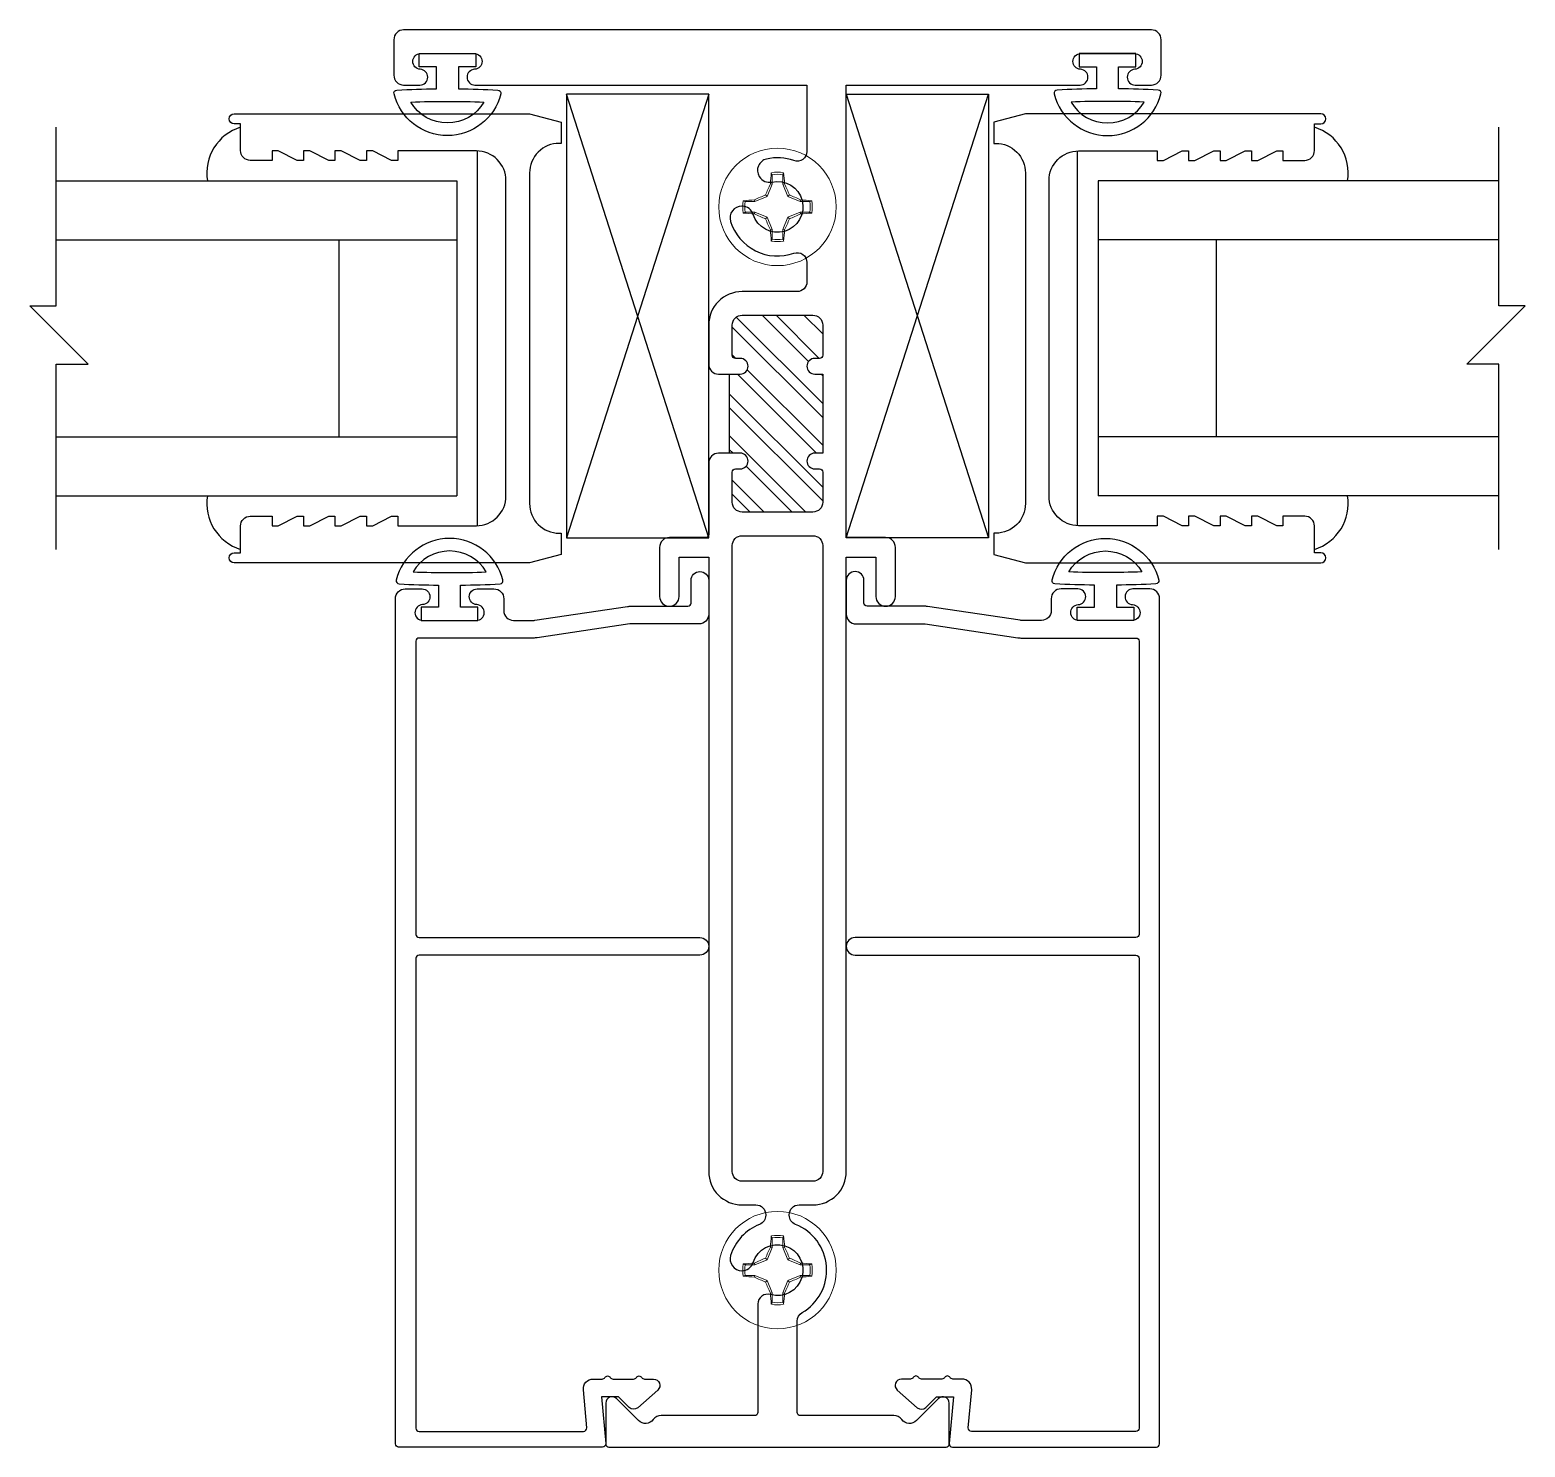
# Model space of a CAD drawing. Extents: x -8 to 56, y -99 to 66.
# Drawn here: x 5.094 to 9.843, y 32.168 to 36.668 of the extents above; entities that cross this region are included whole.
import ezdxf

# ---------------------------------------------------------------- set-up
doc = ezdxf.new("R2010")
doc.units = 0
doc.header["$MEASUREMENT"] = 0
doc.layers.get('0').update_dxf_attribs({"linetype": 'CONTINUOUS'})
for name, color, linetype in [('FRAME', 1, 'CONTINUOUS'), ('GEOMETRY', 1, 'CONTINUOUS'), ('GLASS', 7, 'CONTINUOUS'), ('GLASS-VINYL', 7, 'CONTINUOUS'), ('MISC.', 7, 'CONTINUOUS'), ('SASH', 5, 'CONTINUOUS'), ('TEXT', 7, 'CONTINUOUS')]:
    doc.layers.add(name, color=color, linetype=linetype)

# ---------------------------------------------------------------- blocks, each defined once
blk = doc.blocks.new('3008 FIXED STILE')
blk.add_lwpolyline([(-1.038, 0.713), (-1.002, 0.713), (-0.1, 0.713), (0, 0.6862), (0, 0.619), (-0.006, 0.619, 0.414214), (-0.1, 0.525), (-0.1, -0.525, 0.414214), (-0.006, -0.619), (0, -0.619), (0, -0.6862), (-0.1, -0.713), (-1.038, -0.713, -0.999996), (-1.038, -0.681), (-1.018, -0.681), (-1.018, -0.596, -0.414214), (-0.987, -0.565), (-0.918, -0.565), (-0.918, -0.595), (-0.898, -0.595), (-0.838, -0.565), (-0.818, -0.565), (-0.818, -0.595), (-0.798, -0.595), (-0.738, -0.565), (-0.718, -0.565), (-0.718, -0.595), (-0.698, -0.595), (-0.638, -0.565), (-0.618, -0.565), (-0.618, -0.595), (-0.598, -0.595), (-0.538, -0.565), (-0.518, -0.565), (-0.518, -0.595), (-0.269, -0.595, 0.414214), (-0.175, -0.501), (-0.175, 0.501, 0.414214), (-0.269, 0.595), (-0.518, 0.595), (-0.518, 0.565), (-0.538, 0.565), (-0.598, 0.595), (-0.618, 0.595), (-0.618, 0.565), (-0.638, 0.565), (-0.698, 0.595), (-0.718, 0.595), (-0.718, 0.565), (-0.738, 0.565), (-0.798, 0.595), (-0.818, 0.595), (-0.818, 0.565), (-0.838, 0.565), (-0.898, 0.595), (-0.918, 0.595), (-0.918, 0.565), (-0.987, 0.565, -0.414214), (-1.018, 0.596), (-1.018, 0.681), (-1.038, 0.681, -0.999996), (-1.038, 0.713)], format="xyb")
blk = doc.blocks.new('dfasdf')
at = {"color": 7, "linetype": 'Continuous', "lineweight": 15}
for p, q in [((54.6225, 25.6488), (54.6065, 25.6101)), ((54.6225, 25.6488), (54.6171, 25.6499)), ((54.6225, 25.6793), (54.62, 25.6856)), ((54.6225, 25.6793), (54.6225, 25.6488)), ((54.6566, 25.6488), (54.6566, 25.6793)), ((54.6566, 25.6488), (54.662, 25.6499)), ((54.6727, 25.6101), (54.6566, 25.6488)), ((54.5678, 25.5941), (54.5667, 25.5995)), ((54.6065, 25.6101), (54.5678, 25.5941)), ((54.6065, 25.6101), (54.6014, 25.6152)), ((54.6727, 25.6101), (54.6777, 25.6152)), ((54.7114, 25.5941), (54.6727, 25.6101)), ((54.7114, 25.5941), (54.7124, 25.5995)), ((54.5373, 25.56), (54.531, 25.5575)), ((54.5678, 25.5941), (54.5373, 25.5941)), ((54.5373, 25.56), (54.5678, 25.56)), ((54.5678, 25.56), (54.5667, 25.5546)), ((54.5678, 25.56), (54.6065, 25.544)), ((54.6727, 25.544), (54.7114, 25.56)), ((54.7418, 25.5941), (54.7114, 25.5941)), ((54.7114, 25.56), (54.7124, 25.5546)), ((54.7114, 25.56), (54.7418, 25.56)), ((54.7418, 25.5941), (54.7482, 25.5966)), ((54.6065, 25.544), (54.6014, 25.5389)), ((54.6065, 25.544), (54.6225, 25.5053)), ((54.6225, 25.5053), (54.6171, 25.5042)), ((54.6225, 25.5053), (54.6225, 25.4748)), ((54.6566, 25.5053), (54.6727, 25.544)), ((54.6566, 25.5053), (54.662, 25.5042)), ((54.6566, 25.4748), (54.6566, 25.5053)), ((54.6727, 25.544), (54.6777, 25.5389)), ((54.6566, 25.4748), (54.6592, 25.4685))]:
    blk.add_line(p, q, dxfattribs=at)
at = {"color": 7, "linetype": 'Continuous', "lineweight": 15, "flags": 128}
for points in [[(54.6566, 25.6793), (54.658, 25.6827), (54.6592, 25.6856)], [(54.5373, 25.5941), (54.534, 25.5954), (54.531, 25.5966)], [(54.7418, 25.56), (54.7452, 25.5587), (54.7482, 25.5575)], [(54.6225, 25.4748), (54.6212, 25.4714), (54.62, 25.4685)]]:
    blk.add_lwpolyline(points, dxfattribs=at)
at = {"color": 7, "linetype": 'Continuous', "lineweight": 15}
blk.add_circle((54.6396, 25.577), 0.1865, dxfattribs=at)
for centre, radius, start, end in [((55.6923, 25.1423), 1.1889, 154.7283, 156.5646), ((55.5592, 25.5924), 0.9438, 174.331, 176.507), ((54.6396, 25.577), 0.1103, 79.7812, 100.2188), ((54.6396, 25.577), 0.1037, 80.5333, 99.4667), ((53.7199, 25.5924), 0.9438, 3.493, 5.669), ((53.5869, 25.1423), 1.1889, 23.4354, 25.2717), ((54.6242, 24.6574), 0.9438, 93.493, 95.669), ((55.0743, 24.5244), 1.1889, 113.4354, 115.2717), ((54.2049, 24.5244), 1.1889, 64.7283, 66.5646), ((54.6549, 24.6574), 0.9438, 84.331, 86.507), ((54.6396, 25.577), 0.1103, 169.7812, 190.2188), ((54.6242, 26.4967), 0.9438, 264.331, 266.507), ((54.6396, 25.577), 0.1037, 170.5333, 189.4667), ((55.0743, 26.6297), 1.1889, 244.7283, 246.5646), ((54.2049, 26.6297), 1.1889, 293.4354, 295.2717), ((54.6549, 26.4967), 0.9438, 273.493, 275.669), ((54.6396, 25.577), 0.1037, 350.5333, 9.4667), ((54.6396, 25.577), 0.1103, 349.7812, 10.2188), ((55.6923, 26.0117), 1.1889, 203.4354, 205.2717), ((55.5592, 25.5617), 0.9438, 183.493, 185.669), ((53.7199, 25.5617), 0.9438, 354.331, 356.507), ((53.5869, 26.0117), 1.1889, 334.7283, 336.5646), ((54.6396, 25.577), 0.1103, 259.7812, 280.2188), ((54.6396, 25.577), 0.1037, 260.5333, 279.4667)]:
    blk.add_arc(centre, radius, start, end, dxfattribs=at)
blk = doc.blocks.new('25031')
at = {"layer": 'GEOMETRY', "color": 5}
for p, q in [((-0.035, 0.112), (-0.035, 0.042)), ((0.035, 0.042), (0.035, 0.112)), ((-0.035, 0.042), (-0.09, 0.042)), ((-0.09, 0.042), (-0.09, 0)), ((-0.09, 0), (0.09, 0)), ((0.09, 0.042), (0.035, 0.042)), ((0.09, 0), (0.09, 0.042))]:
    blk.add_line(p, q, dxfattribs=at)
for centre, radius, start, end in [((0, 0.0856), 0.1748, 14.1622, 165.8685), ((0, 0.0856), 0.1348, 30.4808, 149.5259), ((0.0002, 3.2904), 3.1386, 267.8759, 269.9963), ((0.005, 3.0562), 2.9044, 269.9005, 272.1922), ((-0.1598, 0.1258), 0.01, 165.8685, 267.1063), ((0.0002, 3.2904), 3.1786, 267.1063, 269.3654), ((0.005, 3.0562), 2.9444, 270.5829, 273.0223), ((0.1598, 0.1259), 0.01, 273.0223, 14.1622)]:
    blk.add_arc(centre, radius, start, end, dxfattribs=at)

msp = doc.modelspace()

# ---------------------------------------------------------------- hatches: boundary and pattern name
h = msp.add_hatch()
h.set_pattern_fill('ANSI32', color=256, scale=0.25, angle=90, style=0)
h.set_pattern_definition([(135, (-11.141125, 26.87845), (-0.06629126, -0.06629126), []), (135, (-11.141125, 26.92264), (-0.06629126, -0.06629126), [])])
h.paths.add_polyline_path([(7.6123, 35.3238), (7.6123, 35.5748), (7.5873, 35.5748, -1), (7.5873, 35.6248), (7.6023, 35.6248, 0.414214), (7.6123, 35.6348), (7.6123, 35.7308, 0.414214), (7.5813, 35.7618), (7.3563, 35.7618, 0.414214), (7.3253, 35.7308), (7.3253, 35.6348, 0.414214), (7.3353, 35.6248), (7.3503, 35.6248, -1), (7.3503, 35.5748), (7.3158, 35.5748), (7.3158, 35.3238), (7.3503, 35.3238, -1), (7.3503, 35.2738), (7.3353, 35.2738, 0.414214), (7.3253, 35.2638), (7.3253, 35.1678, 0.414214), (7.3563, 35.1368), (7.5813, 35.1368, 0.414214), (7.6123, 35.1678), (7.6123, 35.2638, 0.414214), (7.6023, 35.2738), (7.5873, 35.2738, -1), (7.5873, 35.3238)])

# ---------------------------------------------------------------- linework, layer by layer
at = {"layer": 'FRAME'}
for points in [[(8.6563, 36.4928, 0.414214), (8.6873, 36.5238), (8.6873, 36.6368, 0.414214), (8.6563, 36.6678), (7.4688, 36.6678), (6.2813, 36.6678, 0.414214), (6.2503, 36.6368), (6.2503, 36.5238, 0.414214), (6.2813, 36.4928), (6.3328, 36.4928, 0.414214), (6.3578, 36.5178, 0.399638), (6.3341, 36.5428, -0.399638), (6.3103, 36.5677), (6.3103, 36.5678, -0.414214), (6.3353, 36.5928), (6.5053, 36.5928, -0.414214), (6.5303, 36.5678), (6.5303, 36.5677, -0.399638), (6.5066, 36.5428, 0.399638), (6.4828, 36.5178, 0.414214), (6.5078, 36.4928), (6.5593, 36.4928), (7.5623, 36.4928), (7.5623, 36.2821, -0.517938), (7.5209, 36.2528, 0.142368), (7.434, 36.2579, 0.510157), (7.4106, 36.2028), (7.4111, 36.2019, 0.323599), (7.451, 36.1848, -2.284894), (7.3915, 36.0818, 0.323599), (7.3568, 36.1078), (7.3557, 36.1078, 0.510157), (7.3197, 36.0599, 0.42659), (7.5209, 35.9588, -0.517938), (7.5623, 35.9296), (7.5623, 35.8678, -0.414214), (7.5313, 35.8368), (7.3563, 35.8368, 0.414214), (7.2503, 35.7308), (7.2503, 35.6058, 0.414214), (7.2813, 35.5748), (7.3503, 35.5748, 0.414214), (7.3753, 35.5998, 0.414214), (7.3503, 35.6248), (7.3353, 35.6248, -0.414214), (7.3253, 35.6348), (7.3253, 35.7308, -0.414214), (7.3563, 35.7618), (7.5813, 35.7618, -0.414214), (7.6123, 35.7308), (7.6123, 35.6348, -0.414214), (7.6023, 35.6248), (7.5873, 35.6248, 0.414214), (7.5623, 35.5998, 0.414214), (7.5873, 35.5748), (7.6023, 35.5748), (7.6123, 35.5748), (7.6123, 35.3238), (7.6023, 35.3238), (7.5873, 35.3238, 0.414214), (7.5623, 35.2988, 0.414214), (7.5873, 35.2738), (7.6023, 35.2738, -0.414214), (7.6123, 35.2638), (7.6123, 35.1678, -0.414214), (7.5813, 35.1368), (7.3563, 35.1368, -0.414214), (7.3253, 35.1678), (7.3253, 35.2638, -0.414214), (7.3353, 35.2738), (7.3503, 35.2738, 0.414214), (7.3753, 35.2988, 0.414214), (7.3503, 35.3238), (7.2813, 35.3238, 0.414214), (7.2503, 35.2928), (7.2503, 35.0658, -0.414214), (7.2403, 35.0558), (7.1253, 35.0558, 0.414214), (7.0943, 35.0248), (7.0943, 34.8688, 0.414214), (7.1253, 34.8378, 0.414214), (7.1563, 34.8688), (7.1563, 34.9938), (7.2503, 34.9938), (7.2503, 33.0428, 0.414214), (7.3563, 32.9368), (7.4003, 32.9368, -0.414214), (7.4313, 32.9058), (7.4313, 32.9038, -0.308174), (7.4117, 32.875, 0.227368), (7.3198, 32.7761, 0.502305), (7.3557, 32.7278, 0.326072), (7.3915, 32.7539, -2.386509), (7.446, 32.6521, 0.500407), (7.4063, 32.6223), (7.4063, 32.2778, -0.414214), (7.3963, 32.2678), (7.0992, 32.2678, 0.237131), (7.0743, 32.2553, -0.457629), (7.0275, 32.2519), (6.9574, 32.3219, 0.668179), (6.9233, 32.3078), (6.9233, 32.1778, 0.414214), (6.9333, 32.1678), (7.4688, 32.1678), (8.0043, 32.1678, 0.414214), (8.0143, 32.1778), (8.0143, 32.3078, 0.668179), (7.9802, 32.3219), (7.9101, 32.2519, -0.457629), (7.8633, 32.2553, 0.237131), (7.8384, 32.2678), (7.5413, 32.2678, -0.414214), (7.5313, 32.2778), (7.5313, 32.5679, -0.267949), (7.5468, 32.5947, 0.627979), (7.5259, 32.875, -0.308174), (7.5063, 32.9038), (7.5063, 32.9058, -0.414214), (7.5373, 32.9368), (7.5813, 32.9368, 0.414214), (7.6873, 33.0428), (7.6873, 34.9938), (7.7813, 34.9938), (7.7813, 34.8688, 0.414214), (7.8123, 34.8378, 0.414214), (7.8433, 34.8688), (7.8433, 35.0248, 0.414214), (7.8123, 35.0558), (7.6873, 35.0558), (7.6873, 36.4928), (8.3783, 36.4928), (8.4298, 36.4928, 0.414214), (8.4548, 36.5178, 0.399638), (8.4311, 36.5428, -0.399638), (8.4073, 36.5677), (8.4073, 36.5678, -0.414214), (8.4323, 36.5928), (8.6023, 36.5928, -0.414214), (8.6273, 36.5678), (8.6273, 36.5677, -0.399638), (8.6036, 36.5428, 0.399638), (8.5798, 36.5178), (8.5798, 36.5178, 0.414214), (8.6048, 36.4928)], [(7.6123, 33.0428, -0.414214), (7.5813, 33.0118), (7.3563, 33.0118, -0.414214), (7.3253, 33.0428), (7.3253, 35.0308, -0.414214), (7.3563, 35.0618), (7.5813, 35.0618, -0.414214), (7.6123, 35.0308)], [(6.3303, 32.2178), (6.8527, 32.2178, 0.440011), (6.8627, 32.2287), (6.8521, 32.3501, -0.440011), (6.8829, 32.3838), (6.9118, 32.3838, 0.267949), (6.9205, 32.3888, -0.57735), (6.9378, 32.3888, 0.267949), (6.9464, 32.3838), (7.0118, 32.3838, 0.267949), (7.0205, 32.3888, -0.57735), (7.0378, 32.3888, 0.267949), (7.0464, 32.3838), (7.0753, 32.3838, -0.691708), (7.0885, 32.3488), (7.0248, 32.2928, -0.395486), (6.9974, 32.2937), (6.9633, 32.3278), (6.9102, 32.3278), (6.9233, 32.1787, -0.440011), (6.9133, 32.1678), (6.2653, 32.1678, -0.414214), (6.2553, 32.1778), (6.2553, 34.8618, -0.414214), (6.2863, 34.8928), (6.3398, 34.8928, -0.975), (6.341, 34.8428, 0.975), (6.3423, 34.7928), (6.5123, 34.7928, 0.975), (6.5136, 34.8428, -0.975), (6.5148, 34.8928), (6.5683, 34.8928, -0.414214), (6.5993, 34.8618), (6.5993, 34.8238, 0.414214), (6.6303, 34.7928), (6.6933, 34.7928, 0.035412), (6.6977, 34.7931), (6.992, 34.8369, -0.035412), (7.0043, 34.8378), (7.1843, 34.8378, 0.414214), (7.1943, 34.8478), (7.1943, 34.9198, -1), (7.2503, 34.9198), (7.2503, 34.8128, -0.414214), (7.2193, 34.7818), (7.0043, 34.7818, 0.035412), (6.9999, 34.7815), (6.7056, 34.7377, -0.035412), (6.6933, 34.7368), (6.3303, 34.7368, 0.414214), (6.3203, 34.7268), (6.3203, 33.7958, 0.414214), (6.3303, 33.7858), (7.2223, 33.7858, -1), (7.2223, 33.7298), (6.3303, 33.7298, 0.414214), (6.3203, 33.7198), (6.3203, 32.2278, 0.414214)], [(8.6073, 32.2178), (8.0849, 32.2178, -0.440011), (8.0749, 32.2287), (8.0856, 32.3501, 0.440011), (8.0547, 32.3838), (8.0258, 32.3838, -0.267949), (8.0171, 32.3888, 0.57735), (7.9998, 32.3888, -0.267949), (7.9912, 32.3838), (7.9258, 32.3838, -0.267949), (7.9171, 32.3888, 0.57735), (7.8998, 32.3888, -0.267949), (7.8912, 32.3838), (7.8623, 32.3838, 0.691708), (7.8491, 32.3488), (7.9128, 32.2928, 0.395486), (7.9402, 32.2937), (7.9743, 32.3278), (8.0274, 32.3278), (8.0143, 32.1787, 0.440011), (8.0243, 32.1678), (8.6723, 32.1678, 0.414214), (8.6823, 32.1778), (8.6823, 34.8618, 0.414214), (8.6513, 34.8928), (8.5978, 34.8928, 0.975), (8.5966, 34.8428, -0.975), (8.5953, 34.7928), (8.4253, 34.7928, -0.975), (8.424, 34.8428, 0.975), (8.4228, 34.8928), (8.3693, 34.8928, 0.414214), (8.3383, 34.8618), (8.3383, 34.8238, -0.414214), (8.3073, 34.7928), (8.2443, 34.7928, -0.035412), (8.2399, 34.7931), (7.9456, 34.8369, 0.035412), (7.9333, 34.8378), (7.7533, 34.8378, -0.414214), (7.7433, 34.8478), (7.7433, 34.9198, 1), (7.6873, 34.9198), (7.6873, 34.8128, 0.414214), (7.7183, 34.7818), (7.9333, 34.7818, -0.035412), (7.9377, 34.7815), (8.232, 34.7377, 0.035412), (8.2443, 34.7368), (8.6073, 34.7368, -0.414214), (8.6173, 34.7268), (8.6173, 33.7958, -0.414214), (8.6073, 33.7858), (7.7153, 33.7858, 1), (7.7153, 33.7298), (8.6073, 33.7298, -0.414214), (8.6173, 33.7198), (8.6173, 32.2278, -0.414214)]]:
    msp.add_lwpolyline(points, format="xyb", close=True, dxfattribs=at)
at = {"layer": 'GLASS'}
for p, q in [((7.2503, 36.4634), (6.7983, 36.4634)), ((7.2503, 36.4634), (6.7983, 35.0549)), ((7.2503, 35.0549), (6.7983, 36.4634)), ((7.2503, 35.0549), (7.2503, 36.4634)), ((7.6873, 36.4634), (8.1393, 36.4634)), ((7.6873, 35.0549), (8.1393, 36.4634)), ((7.6873, 36.4634), (8.1393, 35.0549)), ((7.6873, 35.0549), (7.6873, 36.4634)), ((6.7983, 35.0549), (7.2503, 35.0549)), ((8.1393, 35.0549), (7.6873, 35.0549))]:
    msp.add_line(p, q, dxfattribs=at)
at = {"layer": 'GLASS-VINYL', "color": 7}
for p, q in [((6.5158, 35.0936), (6.5158, 36.2836)), ((8.4218, 35.0936), (8.4218, 36.2836)), ((5.178, 36.1886), (6.4508, 36.1886)), ((6.4508, 36.1886), (6.4508, 35.1886)), ((9.7597, 36.1886), (8.4868, 36.1886)), ((8.4868, 36.1886), (8.4868, 35.1886)), ((5.178, 36.0011), (6.4508, 36.0011)), ((6.0758, 36.0011), (6.0758, 35.3761)), ((9.7597, 36.0011), (8.4868, 36.0011)), ((8.8618, 36.0011), (8.8618, 35.3761)), ((5.178, 35.3761), (6.4508, 35.3761)), ((9.7597, 35.3761), (8.4868, 35.3761)), ((5.178, 35.1886), (6.4508, 35.1886)), ((9.7597, 35.1886), (8.4868, 35.1886))]:
    msp.add_line(p, q, dxfattribs=at)
for centre, start, end in [((5.8089, 36.2132), 107.3542, 189.2403), ((9.1287, 36.2132), 350.7597, 72.6458), ((5.8089, 35.1641), 170.7597, 252.6458), ((9.1287, 35.1641), 287.3542, 9.2403)]:
    msp.add_arc(centre, 0.1528, start, end, dxfattribs=at)
at = {"layer": 'MISC.'}
for points in [[(5.178, 35.0179), (5.178, 35.6066), (5.279, 35.6066), (5.0943, 35.7912), (5.178, 35.7912), (5.178, 36.3589)], [(9.7597, 35.0179), (9.7597, 35.6066), (9.6586, 35.6066), (9.8433, 35.7912), (9.7597, 35.7912), (9.7597, 36.3589)]]:
    msp.add_lwpolyline(points, dxfattribs=at)
at = {"layer": 'TEXT'}
for p, q in [((6.7983, 36.4634), (6.7983, 35.0549)), ((8.1393, 36.4634), (8.1393, 35.0549)), ((7.3158, 35.5748), (7.3158, 35.3238))]:
    msp.add_line(p, q, dxfattribs=at)

# ---------------------------------------------------------------- block references
for p in [(-47.1708, 10.5288), (-47.1708, 7.1528)]:
    msp.add_blockref('dfasdf', p)
at = {"layer": 'SASH'}
msp.add_blockref('3008 FIXED STILE', (6.7813, 35.6886), dxfattribs=at)
at = {"layer": 'SASH', "xscale": -1}
msp.add_blockref('3008 FIXED STILE', (8.1563, 35.6886), dxfattribs=at)
at = {"layer": 'TEXT', "xscale": -1, "rotation": 180}
msp.add_blockref('25031', (6.4203, 36.5928), dxfattribs=at)
at = {"layer": 'TEXT', "rotation": 180}
msp.add_blockref('25031', (8.5173, 36.5928), dxfattribs=at)
at = {"layer": 'TEXT'}
msp.add_blockref('25031', (6.4273, 34.7928), dxfattribs=at)
at = {"layer": 'TEXT', "xscale": -1}
msp.add_blockref('25031', (8.5103, 34.7928), dxfattribs=at)

doc.saveas('drawing.dxf')
